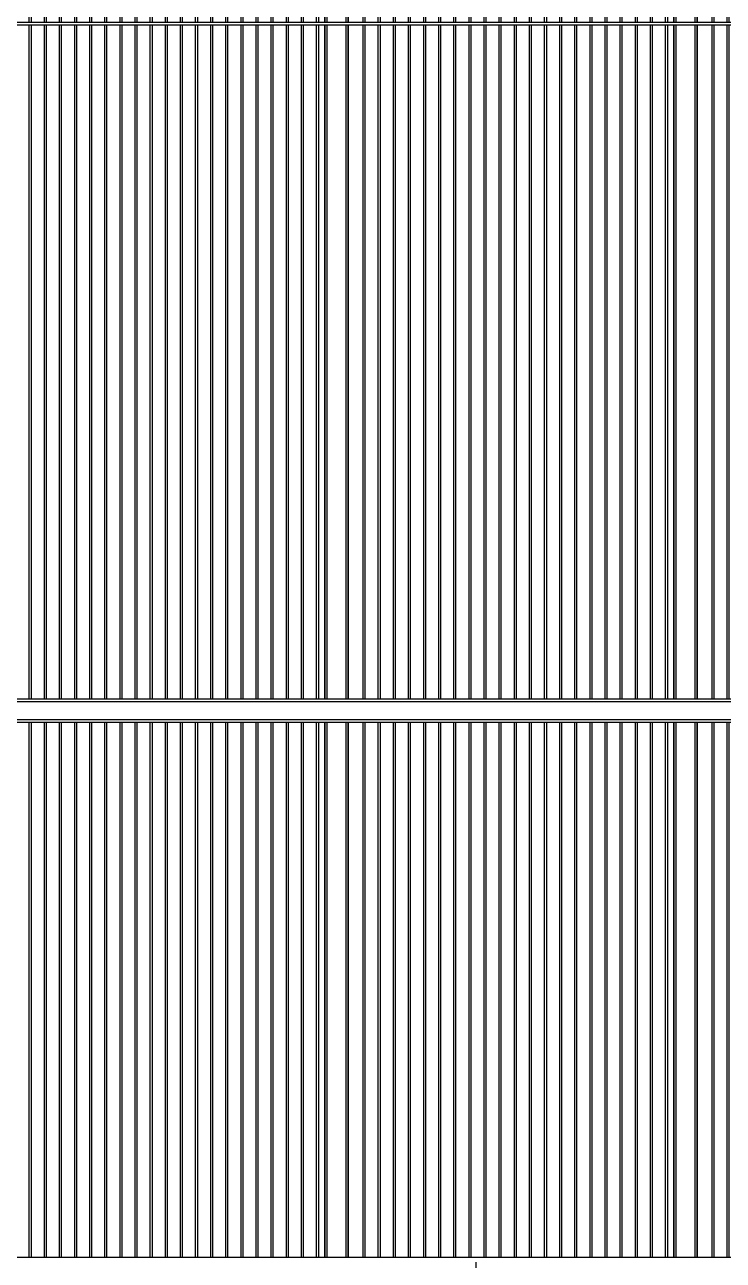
# Model space of a CAD drawing. Header units: millimetres. Extents: x 3774 to 718460, y -768339 to 192544.
# Drawn here: x 347349 to 350352, y -760278 to -754964 of the extents above; entities that cross this region are included whole.
import ezdxf
from ezdxf.enums import TextEntityAlignment as Align

# ---------------------------------------------------------------- set-up
doc = ezdxf.new("R2010")
doc.units = ezdxf.units.MM
doc.set_wipeout_variables(frame=1)
for name, pattern in [('TA_GL_000.70000', [1.925, 0.7, -0.175, 0.175, -0.175, 0.7]), ('XKITLINE00', [0]), ('XKITLINE02', [4, 2, -2])]:
    doc.linetypes.add(name, pattern=pattern)
for name, color, linetype in [('000 - 0_SYM_DWG_GRID-BUBBLE_MAIN_COLOR_1', 7, 'Continuous'), ('000 - 0_SYM_DWG_GRIDLINE_MAIN_COLOR_251', 7, 'Continuous'), ('010 - ASPG_EXTR_MAIN_COLOR_2', 7, 'Continuous'), ('010 - ASPG_EXTR_WIPEOUT_', 7, 'Continuous'), ('010 - ASPG_FRAMING_MAIN_COLOR_1', 7, 'Continuous'), ('010 - ASPG_FRAMING_MAIN_COLOR_2', 7, 'Continuous'), ('010 - ASPG_FRAMING_SUB_COLOR_2', 7, 'Continuous'), ('010 - ASPG_FRAMING_WIPEOUT_', 7, 'Continuous')]:
    doc.layers.add(name, color=color, linetype=linetype)
doc.layers.add('Bolt', color=7, linetype='Continuous', lineweight=0)
doc.layers.add('Part', color=7, linetype='Continuous', lineweight=0)
doc.styles.add('ARIAL', font='arial.ttf')
doc.styles.add('TA', font='', dxfattribs={"height": 4.5})
doc.styles.get('TA').set_extended_font_data('Cordia New')

# ---------------------------------------------------------------- blocks, each defined once
blk = doc.blocks.new('*U7974')
at = {"layer": '000 - 0_SYM_DWG_GRIDLINE_MAIN_COLOR_251', "color": 7, "linetype": 'ByBlock', "ltscale": 5}
blk.add_line((16, 0), (-354.34, 0), dxfattribs=at)
at = {"color": 7, "style": 'TA', "flags": 1}
blk.add_attdef('LOCATION', (6, -6), '', height=4.5, rotation=270, dxfattribs=at)
at = {"layer": '000 - 0_SYM_DWG_GRID-BUBBLE_MAIN_COLOR_1', "color": 7, "style": 'ARIAL'}
blk.add_attdef('GRID-HEAD', text='', height=4, rotation=90, dxfattribs=at).set_placement((34, 0), align=Align.MIDDLE_CENTER)
blk = doc.blocks.new('*U5902')
at = {"layer": '000 - 0_SYM_DWG_GRIDLINE_MAIN_COLOR_251', "color": 7, "linetype": 'ByBlock', "ltscale": 5}
blk.add_line((10, 0), (-759, 0), dxfattribs=at)
at = {"color": 7, "style": 'TA', "flags": 1}
blk.add_attdef('LOCATION', (6, -6), '', height=4.5, rotation=270, dxfattribs=at)
blk = doc.blocks.new('W-1-PP19-SE-ENT3_20260407-104913_PP19_ENT3_ELE1_DIMS_1')
at = {"layer": '000 - 0_SYM_DWG_GRIDLINE_MAIN_COLOR_251', "color": 7, "linetype": 'TA_GL_000.70000'}
for name, p, xscale, yscale, zscale, rotation in [('*U7974', (-11400, 101510), 50.00000000000007, 50.00000000000007, 50.00000000000007, 270), ('*U5902', (-27800, 109400), 50.00000000000003, 50.00000000000003, 50.00000000000003, 180), ('*U5902', (-27800, 106550), 50.00000000000003, 50.00000000000003, 50.00000000000003, 180)]:
    blk.add_blockref(name, p, dxfattribs=dict(at, xscale=xscale, yscale=yscale, zscale=zscale, rotation=rotation))
blk = doc.blocks.new('*A6193501')
at = {"layer": 'Part', "color": 7, "linetype": 'XKITLINE00', "lineweight": 0}
blk.add_line((2179.569525, -87.253462), (2328.969438, -87.253462), dxfattribs=at)
blk = doc.blocks.new('*A6203502')
at = {"layer": 'Part', "color": 7, "linetype": 'XKITLINE00', "lineweight": 0}
for p, q in [((2286.209518, -104.053462), (2264.929525, -104.053462)), ((2264.929525, -104.573462), (2264.929525, -104.053462)), ((2286.209518, -104.573462), (2286.209518, -104.053462)), ((2286.209518, -104.573462), (2264.929525, -104.573462))]:
    blk.add_line(p, q, dxfattribs=at)
blk = doc.blocks.new('*A6213503')
at = {"layer": 'Part', "color": 7, "linetype": 'XKITLINE00', "lineweight": 0}
for p, q in [((2283.569603, -104.573462), (2283.569603, -104.621462)), ((2284.369603, -104.621462), (2284.369603, -104.573462)), ((2283.569603, -104.621462), (2284.369603, -104.621462))]:
    blk.add_line(p, q, dxfattribs=at)
blk = doc.blocks.new('*A6243506')
at = {"layer": 'Part', "color": 7, "linetype": 'XKITLINE00', "lineweight": 0}
for p, q in [((2286.209518, -92.053462), (2264.929525, -92.053462)), ((2264.929525, -92.573462), (2264.929525, -92.053462)), ((2286.209518, -92.573462), (2286.209518, -92.053462)), ((2286.209518, -92.573462), (2264.929525, -92.573462))]:
    blk.add_line(p, q, dxfattribs=at)
blk = doc.blocks.new('*A6293511')
at = {"layer": 'Part', "color": 7, "linetype": 'XKITLINE00', "lineweight": 0}
for p, q in [((2283.569603, -92.573462), (2283.569603, -92.621462)), ((2283.569603, -92.621462), (2284.369603, -92.621462)), ((2284.369603, -92.621462), (2284.369603, -92.573462))]:
    blk.add_line(p, q, dxfattribs=at)
blk = doc.blocks.new('*A6303512')
at = {"layer": 'Part', "color": 7, "linetype": 'XKITLINE00', "lineweight": 0}
for p, q in [((2283.089603, -87.413462), (2282.929603, -87.253462)), ((2284.849603, -87.413462), (2283.089603, -87.413462)), ((2285.009603, -87.253462), (2284.849603, -87.413462))]:
    blk.add_line(p, q, dxfattribs=at)
blk = doc.blocks.new('*A6313513')
at = {"layer": 'Part', "color": 7, "linetype": 'XKITLINE00', "lineweight": 0}
for p, q in [((2283.089603, -87.493462), (2283.089603, -87.413462)), ((2283.089603, -87.413462), (2284.849603, -87.413462)), ((2283.089603, -87.493462), (2284.849603, -87.493462)), ((2284.849603, -87.493462), (2284.849603, -87.413462))]:
    blk.add_line(p, q, dxfattribs=at)
blk = doc.blocks.new('*A6373519')
at = {"layer": 'Part', "color": 7, "linetype": 'XKITLINE00', "lineweight": 0}
blk.add_line((2328.969518, -124.453462), (2179.563596, -124.453462), dxfattribs=at)
blk = doc.blocks.new('*A6383520')
at = {"layer": 'Part', "color": 7, "linetype": 'XKITLINE00', "lineweight": 0}
for p, q in [((2284.369603, -87.573462), (2283.569603, -87.573462)), ((2283.569603, -92.053462), (2283.569603, -87.573462)), ((2284.369603, -92.053462), (2284.369603, -87.573462)), ((2283.569603, -104.053462), (2283.569603, -92.621462)), ((2284.369603, -104.053462), (2284.369603, -92.621462)), ((2283.569603, -116.053462), (2283.569603, -104.621462)), ((2284.369603, -116.053462), (2284.369603, -104.621462)), ((2283.569603, -124.133462), (2283.569603, -116.621462)), ((2284.369603, -124.133462), (2284.369603, -116.621462)), ((2283.569603, -124.133462), (2284.369603, -124.133462))]:
    blk.add_line(p, q, dxfattribs=at)
blk = doc.blocks.new('*A6403522')
at = {"layer": 'Part', "color": 7, "linetype": 'XKITLINE00', "lineweight": 0}
for p, q in [((2286.209518, -116.053462), (2264.929525, -116.053462)), ((2264.929525, -116.573462), (2264.929525, -116.053462)), ((2286.209518, -116.573462), (2286.209518, -116.053462)), ((2286.209518, -116.573462), (2264.929525, -116.573462))]:
    blk.add_line(p, q, dxfattribs=at)
blk = doc.blocks.new('*A6433525')
at = {"layer": 'Part', "color": 7, "linetype": 'XKITLINE00', "lineweight": 0}
for p, q in [((2284.849603, -124.213462), (2283.089603, -124.213462)), ((2283.089603, -124.213462), (2283.089603, -124.293462)), ((2284.849603, -124.293462), (2283.089603, -124.293462)), ((2284.849603, -124.213462), (2284.849603, -124.293462))]:
    blk.add_line(p, q, dxfattribs=at)
blk = doc.blocks.new('*A6443526')
at = {"layer": 'Part', "color": 7, "linetype": 'XKITLINE00', "lineweight": 0}
for p, q in [((2282.929603, -124.453462), (2283.089603, -124.293462)), ((2283.089603, -124.293462), (2284.849603, -124.293462)), ((2284.849603, -124.293462), (2285.009603, -124.453462))]:
    blk.add_line(p, q, dxfattribs=at)
blk = doc.blocks.new('*A6453527')
at = {"layer": 'Part', "color": 7, "linetype": 'XKITLINE00', "lineweight": 0}
for p, q in [((2283.905603, -124.173462), (2283.465603, -124.173462)), ((2283.465603, -124.173462), (2283.465603, -124.213462)), ((2283.905603, -124.133462), (2283.905603, -124.173462)), ((2283.945603, -124.213462), (2283.945603, -124.133462))]:
    blk.add_line(p, q, dxfattribs=at)
blk = doc.blocks.new('*A6473529')
at = {"layer": 'Part', "color": 7, "linetype": 'XKITLINE00', "lineweight": 0}
for p, q in [((2283.569603, -116.573462), (2283.569603, -116.621462)), ((2283.569603, -116.621462), (2284.369603, -116.621462)), ((2284.369603, -116.621462), (2284.369603, -116.573462))]:
    blk.add_line(p, q, dxfattribs=at)
blk = doc.blocks.new('*A6713553')
at = {"layer": 'Bolt'}
for points in [[(2283.674, -104.573), (2283.674, -104.525), (2283.786, -104.525), (2283.786, -104.573)], [(2283.674, -104.621), (2283.674, -104.573), (2283.786, -104.573), (2283.786, -104.621)], [(2284.154, -104.573), (2284.154, -104.525), (2284.266, -104.525), (2284.266, -104.573)], [(2284.154, -104.621), (2284.154, -104.573), (2284.266, -104.573), (2284.266, -104.621)]]:
    blk.add_hatch(color=7, dxfattribs=at).paths.add_polyline_path(points, flags=17)
at = {"layer": 'Bolt', "color": 7, "linetype": 'XKITLINE00', "lineweight": 0}
for p, q in [((2283.674, -104.573), (2283.674, -104.525)), ((2283.674, -104.621), (2283.674, -104.573)), ((2283.73, -104.685), (2283.73, -104.341)), ((2283.786, -104.573), (2283.786, -104.525)), ((2283.786, -104.621), (2283.786, -104.573)), ((2284.154, -104.573), (2284.154, -104.525)), ((2284.154, -104.621), (2284.154, -104.573)), ((2284.21, -104.685), (2284.21, -104.341)), ((2284.266, -104.573), (2284.266, -104.525)), ((2284.266, -104.621), (2284.266, -104.573))]:
    blk.add_line(p, q, dxfattribs=at)
blk = doc.blocks.new('*A6743556')
at = {"layer": 'Bolt'}
for points in [[(2283.674, -92.573), (2283.674, -92.525), (2283.786, -92.525), (2283.786, -92.573)], [(2283.674, -92.621), (2283.674, -92.573), (2283.786, -92.573), (2283.786, -92.621)], [(2284.154, -92.573), (2284.154, -92.525), (2284.266, -92.525), (2284.266, -92.573)], [(2284.154, -92.621), (2284.154, -92.573), (2284.266, -92.573), (2284.266, -92.621)]]:
    blk.add_hatch(color=7, dxfattribs=at).paths.add_polyline_path(points, flags=17)
at = {"layer": 'Bolt', "color": 7, "linetype": 'XKITLINE00', "lineweight": 0}
for p, q in [((2283.674, -92.573), (2283.674, -92.525)), ((2283.674, -92.621), (2283.674, -92.573)), ((2283.73, -92.685), (2283.73, -92.341)), ((2283.786, -92.573), (2283.786, -92.525)), ((2283.786, -92.621), (2283.786, -92.573)), ((2284.154, -92.573), (2284.154, -92.525)), ((2284.154, -92.621), (2284.154, -92.573)), ((2284.21, -92.685), (2284.21, -92.341)), ((2284.266, -92.573), (2284.266, -92.525)), ((2284.266, -92.621), (2284.266, -92.573))]:
    blk.add_line(p, q, dxfattribs=at)
blk = doc.blocks.new('*A6753557')
at = {"layer": 'Bolt'}
for points in [[(2283.386, -87.413), (2283.386, -87.493), (2283.274, -87.493), (2283.274, -87.413)], [(2284.666, -87.413), (2284.666, -87.493), (2284.554, -87.493), (2284.554, -87.413)]]:
    blk.add_hatch(color=7, dxfattribs=at).paths.add_polyline_path(points, flags=17)
at = {"layer": 'Bolt', "color": 7, "linetype": 'XKITLINE00', "lineweight": 0}
for p, q in [((2283.274, -87.413), (2283.274, -87.493)), ((2283.33, -87.35), (2283.33, -87.693)), ((2283.386, -87.413), (2283.386, -87.493)), ((2284.554, -87.413), (2284.554, -87.493)), ((2284.61, -87.35), (2284.61, -87.693)), ((2284.666, -87.413), (2284.666, -87.493))]:
    blk.add_line(p, q, dxfattribs=at)
blk = doc.blocks.new('*A6803562')
at = {"layer": 'Bolt'}
for points in [[(2283.386, -124.213), (2283.386, -124.293), (2283.274, -124.293), (2283.274, -124.213)], [(2284.666, -124.213), (2284.666, -124.293), (2284.554, -124.293), (2284.554, -124.213)]]:
    blk.add_hatch(color=7, dxfattribs=at).paths.add_polyline_path(points, flags=17)
at = {"layer": 'Bolt', "color": 7, "linetype": 'XKITLINE00', "lineweight": 0}
for p, q in [((2283.33, -124.357), (2283.33, -124.013)), ((2284.61, -124.357), (2284.61, -124.013)), ((2283.274, -124.293), (2283.274, -124.213)), ((2283.386, -124.293), (2283.386, -124.213)), ((2284.554, -124.293), (2284.554, -124.213)), ((2284.666, -124.293), (2284.666, -124.213))]:
    blk.add_line(p, q, dxfattribs=at)
blk = doc.blocks.new('*A6813563')
at = {"layer": 'Bolt'}
for points in [[(2283.674, -116.573), (2283.674, -116.525), (2283.786, -116.525), (2283.786, -116.573)], [(2283.674, -116.621), (2283.674, -116.573), (2283.786, -116.573), (2283.786, -116.621)], [(2284.154, -116.573), (2284.154, -116.525), (2284.266, -116.525), (2284.266, -116.573)], [(2284.154, -116.621), (2284.154, -116.573), (2284.266, -116.573), (2284.266, -116.621)]]:
    blk.add_hatch(color=7, dxfattribs=at).paths.add_polyline_path(points, flags=17)
at = {"layer": 'Bolt', "color": 7, "linetype": 'XKITLINE00', "lineweight": 0}
for p, q in [((2283.73, -116.685), (2283.73, -116.341)), ((2284.21, -116.685), (2284.21, -116.341)), ((2283.674, -116.573), (2283.674, -116.525)), ((2283.674, -116.621), (2283.674, -116.573)), ((2283.786, -116.573), (2283.786, -116.525)), ((2283.786, -116.621), (2283.786, -116.573)), ((2284.154, -116.573), (2284.154, -116.525)), ((2284.154, -116.621), (2284.154, -116.573)), ((2284.266, -116.573), (2284.266, -116.525)), ((2284.266, -116.621), (2284.266, -116.573))]:
    blk.add_line(p, q, dxfattribs=at)
blk = doc.blocks.new('*A7103592')
at = {"layer": 'Part', "color": 7, "linetype": 'XKITLINE00', "lineweight": 0}
for p, q in [((2267.569603, -87.573462), (2266.769603, -87.573462)), ((2266.769603, -92.053462), (2266.769603, -87.573462)), ((2267.569603, -92.053462), (2267.569603, -87.573462)), ((2266.769603, -104.053462), (2266.769603, -92.621462)), ((2267.569603, -104.053462), (2267.569603, -92.621462)), ((2266.769603, -116.053462), (2266.769603, -104.621462)), ((2267.569603, -116.053462), (2267.569603, -104.621462)), ((2266.769603, -124.133462), (2266.769603, -116.621462)), ((2267.569603, -124.133462), (2267.569603, -116.621462)), ((2266.769603, -124.133462), (2267.569603, -124.133462))]:
    blk.add_line(p, q, dxfattribs=at)
blk = doc.blocks.new('*A7343616')
at = {"layer": 'Bolt', "color": 7, "linetype": 'XKITLINE02', "lineweight": 0}
for p, q in [((2267.082243, -87.773462), (2267.425603, -87.773462)), ((2267.145603, -87.717462), (2267.193603, -87.717462)), ((2267.145603, -87.829462), (2267.193603, -87.829462)), ((2267.193603, -87.717462), (2267.233603, -87.717462)), ((2267.193603, -87.829462), (2267.233603, -87.829462))]:
    blk.add_line(p, q, dxfattribs=at)
blk = doc.blocks.new('*A10783960')
at = {"layer": 'Part', "color": 7, "linetype": 'XKITLINE00', "lineweight": 0}
for p, q in [((2267.145603, -117.421462), (2267.145603, -116.621462)), ((2267.145603, -116.621462), (2267.193603, -116.621462)), ((2267.145603, -116.861462), (2267.193603, -116.861462)), ((2267.193603, -117.421462), (2267.193603, -116.621462)), ((2267.145603, -117.421462), (2267.193603, -117.421462))]:
    blk.add_line(p, q, dxfattribs=at)
blk = doc.blocks.new('*A10793961')
at = {"layer": 'Part', "color": 7, "linetype": 'XKITLINE00', "lineweight": 0}
for p, q in [((2266.769603, -116.573462), (2266.769603, -116.621462)), ((2266.769603, -116.621462), (2267.569603, -116.621462)), ((2267.569603, -116.621462), (2267.569603, -116.573462))]:
    blk.add_line(p, q, dxfattribs=at)
blk = doc.blocks.new('*A10933975')
at = {"layer": 'Bolt'}
for points in [[(2266.586, -124.213), (2266.586, -124.293), (2266.474, -124.293), (2266.474, -124.213)], [(2267.866, -124.213), (2267.866, -124.293), (2267.754, -124.293), (2267.754, -124.213)]]:
    blk.add_hatch(color=7, dxfattribs=at).paths.add_polyline_path(points, flags=17)
at = {"layer": 'Bolt', "color": 7, "linetype": 'XKITLINE00', "lineweight": 0}
for p, q in [((2266.53, -124.357), (2266.53, -124.013)), ((2267.81, -124.357), (2267.81, -124.013)), ((2266.474, -124.293), (2266.474, -124.213)), ((2266.586, -124.293), (2266.586, -124.213)), ((2267.754, -124.293), (2267.754, -124.213)), ((2267.866, -124.293), (2267.866, -124.213))]:
    blk.add_line(p, q, dxfattribs=at)
blk = doc.blocks.new('*A10943976')
at = {"layer": 'Bolt', "color": 7, "linetype": 'XKITLINE02', "lineweight": 0}
for p, q in [((2267.256963, -123.933462), (2266.913603, -123.933462)), ((2267.145603, -123.877462), (2267.105603, -123.877462)), ((2267.145603, -123.989462), (2267.105603, -123.989462)), ((2267.193603, -123.877462), (2267.145603, -123.877462)), ((2267.193603, -123.989462), (2267.145603, -123.989462))]:
    blk.add_line(p, q, dxfattribs=at)
blk = doc.blocks.new('*A11093991')
at = {"layer": 'Bolt'}
for points in [[(2266.874, -116.573), (2266.874, -116.525), (2266.986, -116.525), (2266.986, -116.573)], [(2266.874, -116.621), (2266.874, -116.573), (2266.986, -116.573), (2266.986, -116.621)], [(2267.354, -116.573), (2267.354, -116.525), (2267.466, -116.525), (2267.466, -116.573)], [(2267.354, -116.621), (2267.354, -116.573), (2267.466, -116.573), (2267.466, -116.621)]]:
    blk.add_hatch(color=7, dxfattribs=at).paths.add_polyline_path(points, flags=17)
at = {"layer": 'Bolt', "color": 7, "linetype": 'XKITLINE00', "lineweight": 0}
for p, q in [((2266.93, -116.685), (2266.93, -116.341)), ((2267.41, -116.685), (2267.41, -116.341)), ((2266.874, -116.573), (2266.874, -116.525)), ((2266.874, -116.621), (2266.874, -116.573)), ((2266.986, -116.573), (2266.986, -116.525)), ((2266.986, -116.621), (2266.986, -116.573)), ((2267.354, -116.573), (2267.354, -116.525)), ((2267.354, -116.621), (2267.354, -116.573)), ((2267.466, -116.573), (2267.466, -116.525)), ((2267.466, -116.621), (2267.466, -116.573))]:
    blk.add_line(p, q, dxfattribs=at)
blk = doc.blocks.new('*A11364018')
at = {"layer": 'Part', "color": 7, "linetype": 'XKITLINE00', "lineweight": 0}
for p, q in [((2268.049603, -124.213462), (2266.289603, -124.213462)), ((2266.289603, -124.213462), (2266.289603, -124.293462)), ((2268.049603, -124.293462), (2266.289603, -124.293462)), ((2268.049603, -124.213462), (2268.049603, -124.293462))]:
    blk.add_line(p, q, dxfattribs=at)
blk = doc.blocks.new('*A11374019')
at = {"layer": 'Part', "color": 7, "linetype": 'XKITLINE00', "lineweight": 0}
for p, q in [((2266.129603, -124.453462), (2266.289603, -124.293462)), ((2266.289603, -124.293462), (2268.049603, -124.293462)), ((2268.049603, -124.293462), (2268.209603, -124.453462))]:
    blk.add_line(p, q, dxfattribs=at)
blk = doc.blocks.new('*A11384020')
at = {"layer": 'Part', "color": 7, "linetype": 'XKITLINE00', "lineweight": 0}
for p, q in [((2267.105603, -124.173462), (2266.665603, -124.173462)), ((2266.665603, -124.173462), (2266.665603, -124.213462)), ((2267.105603, -124.133462), (2267.105603, -124.173462)), ((2267.145603, -124.213462), (2267.145603, -124.133462))]:
    blk.add_line(p, q, dxfattribs=at)
blk = doc.blocks.new('*A11494031')
at = {"layer": 'Part', "color": 7, "linetype": 'XKITLINE00', "lineweight": 0}
for p, q in [((2267.145603, -105.421462), (2267.145603, -104.621462)), ((2267.145603, -104.621462), (2267.193603, -104.621462)), ((2267.145603, -104.861462), (2267.193603, -104.861462)), ((2267.193603, -105.421462), (2267.193603, -104.621462)), ((2267.145603, -105.421462), (2267.193603, -105.421462))]:
    blk.add_line(p, q, dxfattribs=at)
blk = doc.blocks.new('*A11504032')
at = {"layer": 'Part', "color": 7, "linetype": 'XKITLINE00', "lineweight": 0}
for p, q in [((2266.769603, -104.573462), (2266.769603, -104.621462)), ((2267.569603, -104.621462), (2267.569603, -104.573462)), ((2266.769603, -104.621462), (2267.569603, -104.621462))]:
    blk.add_line(p, q, dxfattribs=at)
blk = doc.blocks.new('*A11514033')
at = {"layer": 'Part', "color": 7, "linetype": 'XKITLINE00', "lineweight": 0}
for p, q in [((2266.769603, -92.573462), (2266.769603, -92.621462)), ((2266.769603, -92.621462), (2267.569603, -92.621462)), ((2267.569603, -92.621462), (2267.569603, -92.573462))]:
    blk.add_line(p, q, dxfattribs=at)
blk = doc.blocks.new('*A11524034')
at = {"layer": 'Part', "color": 7, "linetype": 'XKITLINE00', "lineweight": 0}
for p, q in [((2267.145603, -93.421462), (2267.145603, -92.621462)), ((2267.145603, -92.621462), (2267.193603, -92.621462)), ((2267.193603, -93.421462), (2267.193603, -92.621462)), ((2267.145603, -92.861462), (2267.193603, -92.861462)), ((2267.145603, -93.421462), (2267.193603, -93.421462))]:
    blk.add_line(p, q, dxfattribs=at)
blk = doc.blocks.new('*A11534035')
at = {"layer": 'Bolt'}
for points in [[(2266.874, -104.573), (2266.874, -104.525), (2266.986, -104.525), (2266.986, -104.573)], [(2266.874, -104.621), (2266.874, -104.573), (2266.986, -104.573), (2266.986, -104.621)], [(2267.354, -104.573), (2267.354, -104.525), (2267.466, -104.525), (2267.466, -104.573)], [(2267.354, -104.621), (2267.354, -104.573), (2267.466, -104.573), (2267.466, -104.621)]]:
    blk.add_hatch(color=7, dxfattribs=at).paths.add_polyline_path(points, flags=17)
at = {"layer": 'Bolt', "color": 7, "linetype": 'XKITLINE00', "lineweight": 0}
for p, q in [((2266.874, -104.573), (2266.874, -104.525)), ((2266.874, -104.621), (2266.874, -104.573)), ((2266.93, -104.685), (2266.93, -104.341)), ((2266.986, -104.573), (2266.986, -104.525)), ((2266.986, -104.621), (2266.986, -104.573)), ((2267.354, -104.573), (2267.354, -104.525)), ((2267.354, -104.621), (2267.354, -104.573)), ((2267.41, -104.685), (2267.41, -104.341)), ((2267.466, -104.573), (2267.466, -104.525)), ((2267.466, -104.621), (2267.466, -104.573))]:
    blk.add_line(p, q, dxfattribs=at)
blk = doc.blocks.new('*A11544036')
at = {"layer": 'Bolt'}
for points in [[(2266.874, -92.573), (2266.874, -92.525), (2266.986, -92.525), (2266.986, -92.573)], [(2266.874, -92.621), (2266.874, -92.573), (2266.986, -92.573), (2266.986, -92.621)], [(2267.354, -92.573), (2267.354, -92.525), (2267.466, -92.525), (2267.466, -92.573)], [(2267.354, -92.621), (2267.354, -92.573), (2267.466, -92.573), (2267.466, -92.621)]]:
    blk.add_hatch(color=7, dxfattribs=at).paths.add_polyline_path(points, flags=17)
at = {"layer": 'Bolt', "color": 7, "linetype": 'XKITLINE00', "lineweight": 0}
for p, q in [((2266.874, -92.573), (2266.874, -92.525)), ((2266.874, -92.621), (2266.874, -92.573)), ((2266.93, -92.685), (2266.93, -92.341)), ((2266.986, -92.573), (2266.986, -92.525)), ((2266.986, -92.621), (2266.986, -92.573)), ((2267.354, -92.573), (2267.354, -92.525)), ((2267.354, -92.621), (2267.354, -92.573)), ((2267.41, -92.685), (2267.41, -92.341)), ((2267.466, -92.573), (2267.466, -92.525)), ((2267.466, -92.621), (2267.466, -92.573))]:
    blk.add_line(p, q, dxfattribs=at)
blk = doc.blocks.new('*A12604142')
at = {"layer": 'Part', "color": 7, "linetype": 'XKITLINE00', "lineweight": 0}
for p, q in [((2267.193603, -87.573462), (2267.193603, -87.493462)), ((2267.233603, -87.573462), (2267.233603, -87.533462)), ((2267.233603, -87.533462), (2267.673603, -87.533462)), ((2267.673603, -87.533462), (2267.673603, -87.493462))]:
    blk.add_line(p, q, dxfattribs=at)
blk = doc.blocks.new('*A12614143')
at = {"layer": 'Part', "color": 7, "linetype": 'XKITLINE00', "lineweight": 0}
for p, q in [((2266.289603, -87.413462), (2266.129603, -87.253462)), ((2268.049603, -87.413462), (2266.289603, -87.413462)), ((2268.209603, -87.253462), (2268.049603, -87.413462))]:
    blk.add_line(p, q, dxfattribs=at)
blk = doc.blocks.new('*A12624144')
at = {"layer": 'Part', "color": 7, "linetype": 'XKITLINE00', "lineweight": 0}
for p, q in [((2266.289603, -87.493462), (2266.289603, -87.413462)), ((2266.289603, -87.413462), (2268.049603, -87.413462)), ((2266.289603, -87.493462), (2268.049603, -87.493462)), ((2268.049603, -87.493462), (2268.049603, -87.413462))]:
    blk.add_line(p, q, dxfattribs=at)
blk = doc.blocks.new('*A12894171')
at = {"layer": 'Bolt'}
for points in [[(2266.586, -87.413), (2266.586, -87.493), (2266.474, -87.493), (2266.474, -87.413)], [(2267.866, -87.413), (2267.866, -87.493), (2267.754, -87.493), (2267.754, -87.413)]]:
    blk.add_hatch(color=7, dxfattribs=at).paths.add_polyline_path(points, flags=17)
at = {"layer": 'Bolt', "color": 7, "linetype": 'XKITLINE00', "lineweight": 0}
for p, q in [((2266.474, -87.413), (2266.474, -87.493)), ((2266.53, -87.35), (2266.53, -87.693)), ((2266.586, -87.413), (2266.586, -87.493)), ((2267.754, -87.413), (2267.754, -87.493)), ((2267.81, -87.35), (2267.81, -87.693)), ((2267.866, -87.413), (2267.866, -87.493))]:
    blk.add_line(p, q, dxfattribs=at)
blk = doc.blocks.new('*A13394221')
at = {"layer": 'Part', "color": 7, "linetype": 'XKITLINE00', "lineweight": 0}
for p, q in [((2286.369525, -124.453462), (2286.369525, -87.253462)), ((2288.769525, -124.453462), (2288.769525, -87.253462))]:
    blk.add_line(p, q, dxfattribs=at)
blk = doc.blocks.new('*A13654247')
at = {"layer": 'Part', "color": 7, "linetype": 'XKITLINE00', "lineweight": 0}
for p, q in [((2283.945603, -117.421462), (2283.945603, -116.621462)), ((2283.945603, -116.621462), (2283.993603, -116.621462)), ((2283.945603, -116.861462), (2283.993603, -116.861462)), ((2283.993603, -117.421462), (2283.993603, -116.621462)), ((2283.945603, -117.421462), (2283.993603, -117.421462))]:
    blk.add_line(p, q, dxfattribs=at)
blk = doc.blocks.new('*A13704252')
at = {"layer": 'Bolt', "color": 7, "linetype": 'XKITLINE02', "lineweight": 0}
for p, q in [((2283.882243, -87.773462), (2284.225603, -87.773462)), ((2283.945603, -87.717462), (2283.993603, -87.717462)), ((2283.945603, -87.829462), (2283.993603, -87.829462)), ((2283.993603, -87.717462), (2284.033603, -87.717462)), ((2283.993603, -87.829462), (2284.033603, -87.829462))]:
    blk.add_line(p, q, dxfattribs=at)
blk = doc.blocks.new('*A13854267')
at = {"layer": 'Bolt', "color": 7, "linetype": 'XKITLINE02', "lineweight": 0}
for p, q in [((2284.056963, -123.933462), (2283.713603, -123.933462)), ((2283.945603, -123.877462), (2283.905603, -123.877462)), ((2283.945603, -123.989462), (2283.905603, -123.989462)), ((2283.993603, -123.877462), (2283.945603, -123.877462)), ((2283.993603, -123.989462), (2283.945603, -123.989462))]:
    blk.add_line(p, q, dxfattribs=at)
blk = doc.blocks.new('*A14634345')
at = {"layer": 'Part', "color": 7, "linetype": 'XKITLINE00', "lineweight": 0}
for p, q in [((2283.945603, -105.421462), (2283.945603, -104.621462)), ((2283.945603, -104.621462), (2283.993603, -104.621462)), ((2283.945603, -104.861462), (2283.993603, -104.861462)), ((2283.993603, -105.421462), (2283.993603, -104.621462)), ((2283.945603, -105.421462), (2283.993603, -105.421462))]:
    blk.add_line(p, q, dxfattribs=at)
blk = doc.blocks.new('*A14664348')
at = {"layer": 'Part', "color": 7, "linetype": 'XKITLINE00', "lineweight": 0}
for p, q in [((2283.945603, -93.421462), (2283.945603, -92.621462)), ((2283.945603, -92.621462), (2283.993603, -92.621462)), ((2283.993603, -93.421462), (2283.993603, -92.621462)), ((2283.945603, -92.861462), (2283.993603, -92.861462)), ((2283.945603, -93.421462), (2283.993603, -93.421462))]:
    blk.add_line(p, q, dxfattribs=at)
blk = doc.blocks.new('*A15564438')
at = {"layer": 'Part', "color": 7, "linetype": 'XKITLINE00', "lineweight": 0}
for p, q in [((2283.993603, -87.573462), (2283.993603, -87.493462)), ((2284.033603, -87.573462), (2284.033603, -87.533462)), ((2284.033603, -87.533462), (2284.473603, -87.533462)), ((2284.473603, -87.533462), (2284.473603, -87.493462))]:
    blk.add_line(p, q, dxfattribs=at)
blk = doc.blocks.new('W-1-PP19-SE-ENT3_20260407-111149_PP19_ENT3_SE_ELE3')
at = {"color": 7, "lineweight": 0, "xscale": 125, "yscale": 125, "zscale": 125}
for name in ['*A13394221', '*A6193501', '*A12614143', '*A12624144', '*A12894171', '*A12604142', '*A6303512', '*A6313513', '*A6753557', '*A15564438', '*A7103592', '*A7343616', '*A6383520', '*A13704252', '*A6243506', '*A11514033', '*A11544036', '*A11524034', '*A6293511', '*A6743556', '*A14664348', '*A6203502', '*A11534035', '*A6713553', '*A11504032', '*A11494031', '*A6213503', '*A14634345', '*A6403522', '*A11093991', '*A6813563', '*A10793961', '*A10783960', '*A6473529', '*A13654247', '*A10933975', '*A10943976', '*A6803562', '*A13854267', '*A6373519', '*A11374019', '*A11364018', '*A11384020', '*A6443526', '*A6433525', '*A6453527']:
    blk.add_blockref(name, (-296446.190625, 122106.68275), dxfattribs=at)
blk = doc.blocks.new('*U5929')
at = {"color": 7}
blk.add_wipeout([(50, 0), (1450, 0), (1450, 8350), (50, 8350)], dxfattribs=at).dxf.layer = '010 - ASPG_EXTR_WIPEOUT_'
at = {"layer": '010 - ASPG_EXTR_MAIN_COLOR_2', "color": 7}
for points in [[(113.3, 0), (123.5, 0), (123.5, 8350), (113.3, 8350)], [(178.3, 0), (188.5, 0), (188.5, 8350), (178.3, 8350)], [(243.3, 0), (253.5, 0), (253.5, 8350), (243.3, 8350)], [(308.3, 0), (318.5, 0), (318.5, 8350), (308.3, 8350)], [(373.3, 0), (383.5, 0), (383.5, 8350), (373.3, 8350)], [(438.3, 0), (448.5, 0), (448.5, 8350), (438.3, 8350)], [(503.3, 0), (513.5, 0), (513.5, 8350), (503.3, 8350)], [(568.3, 0), (578.5, 0), (578.5, 8350), (568.3, 8350)], [(633.3, 0), (643.5, 0), (643.5, 8350), (633.3, 8350)], [(698.3, 0), (708.5, 0), (708.5, 8350), (698.3, 8350)], [(763.3, 0), (773.5, 0), (773.5, 8350), (763.3, 8350)], [(828.3, 0), (838.5, 0), (838.5, 8350), (828.3, 8350)], [(893.3, 0), (903.5, 0), (903.5, 8350), (893.3, 8350)], [(958.3, 0), (968.5, 0), (968.5, 8350), (958.3, 8350)], [(1023.3, 0), (1033.5, 0), (1033.5, 8350), (1023.3, 8350)], [(1088.3, 0), (1098.5, 0), (1098.5, 8350), (1088.3, 8350)], [(1153.3, 0), (1163.5, 0), (1163.5, 8350), (1153.3, 8350)], [(1218.3, 0), (1228.5, 0), (1228.5, 8350), (1218.3, 8350)], [(1283.3, 0), (1293.5, 0), (1293.5, 8350), (1283.3, 8350)], [(1348.3, 0), (1358.5, 0), (1358.5, 8350), (1348.3, 8350)]]:
    blk.add_lwpolyline(points, close=True, dxfattribs=at)
at = {"layer": '010 - ASPG_FRAMING_SUB_COLOR_2', "color": 7}
blk.add_lwpolyline([(50, 0), (1450, 0), (1450, 8350), (50, 8350)], close=True, dxfattribs=at)
at = {"color": 7}
for points in [[(-50, 0), (50, 0), (50, 8350), (-50, 8350)], [(1450, 0), (1550, 0), (1550, 8350), (1450, 8350)]]:
    blk.add_wipeout(points, dxfattribs=at).dxf.layer = '010 - ASPG_EXTR_WIPEOUT_'
at = {"layer": '010 - ASPG_EXTR_MAIN_COLOR_2', "color": 7}
blk.add_lwpolyline([(1413.3, 0), (1423.5, 0), (1423.5, 8350), (1413.3, 8350)], close=True, dxfattribs=at)
at = {"layer": '010 - ASPG_FRAMING_MAIN_COLOR_1', "color": 7}
for points in [[(-50, 0), (-40, 0), (-40, 8350), (-50, 8350)], [(40, 0), (50, 0), (50, 8350), (40, 8350)], [(1450, 0), (1460, 0), (1460, 8350), (1450, 8350)], [(1540, 0), (1550, 0), (1550, 8350), (1540, 8350)]]:
    blk.add_lwpolyline(points, close=True, dxfattribs=at)
at = {"layer": '010 - ASPG_FRAMING_SUB_COLOR_2', "color": 7}
for points in [[(-50, 0), (50, 0), (50, 8350), (-50, 8350)], [(1450, 0), (1550, 0), (1550, 8350), (1450, 8350)]]:
    blk.add_lwpolyline(points, close=True, dxfattribs=at)
blk = doc.blocks.new('*U7969')
at = {"color": 7}
blk.add_wipeout([(-40, -50), (18511, -50), (18511, -40), (-40, -40)], dxfattribs=at).dxf.layer = '010 - ASPG_FRAMING_WIPEOUT_'
at = {"layer": '010 - ASPG_FRAMING_MAIN_COLOR_1', "color": 7}
blk.add_lwpolyline([(-40, -50), (18511, -50), (18511, -40), (-40, -40)], close=True, dxfattribs=at)
blk = doc.blocks.new('*U7964')
at = {"color": 7}
blk.add_wipeout([(0, -40), (18510.6, -40), (18510.6, 40), (0, 40)], dxfattribs=at).dxf.layer = '010 - ASPG_FRAMING_WIPEOUT_'
at = {"layer": '010 - ASPG_FRAMING_MAIN_COLOR_2', "color": 7}
blk.add_lwpolyline([(0, -40), (18510.6, -40), (18510.6, 40), (0, 40)], close=True, dxfattribs=at)
at = {"color": 7}
for points in [[(-40, 40), (18511, 40), (18511, 50), (-40, 50)], [(-40, -50), (18511, -50), (18511, -40), (-40, -40)]]:
    blk.add_wipeout(points, dxfattribs=at).dxf.layer = '010 - ASPG_FRAMING_WIPEOUT_'
at = {"layer": '010 - ASPG_FRAMING_MAIN_COLOR_1', "color": 7}
for points in [[(-40, 40), (18511, 40), (18511, 50), (-40, 50)], [(-40, -50), (18511, -50), (18511, -40), (-40, -40)]]:
    blk.add_lwpolyline(points, close=True, dxfattribs=at)
blk = doc.blocks.new('W-1-PP19-SE-ENT3_20260407-131650_PP19_ENT3_ASPG_ELE3')
at = {"color": 7}
blk.add_blockref('*U5929', (-13500, 106200), dxfattribs=at)
blk.add_blockref('*U5929', (-12000, 106200), dxfattribs=at)
blk.add_blockref('*U5929', (-10500, 106200), dxfattribs=at)
for name, p in [('*U7969', (-24030.4, 111550)), ('*U7964', (-24030.4, 108550))]:
    blk.add_blockref(name, p, dxfattribs=at)

msp = doc.modelspace()

# ---------------------------------------------------------------- block references
at = {"color": 7}
msp.add_blockref('W-1-PP19-SE-ENT3_20260407-111149_PP19_ENT3_SE_ELE3', (360689.371, -866463.718), dxfattribs=at)

# ---------------------------------------------------------------- next in the draw order: block references
msp.add_blockref('W-1-PP19-SE-ENT3_20260407-104913_PP19_ENT3_ELE1_DIMS_1', (360689.371, -866463.718), dxfattribs=at)

# ---------------------------------------------------------------- next in the draw order: block references
msp.add_blockref('W-1-PP19-SE-ENT3_20260407-131650_PP19_ENT3_ASPG_ELE3', (360689.371, -866463.718), dxfattribs=at)

doc.saveas('drawing.dxf')
